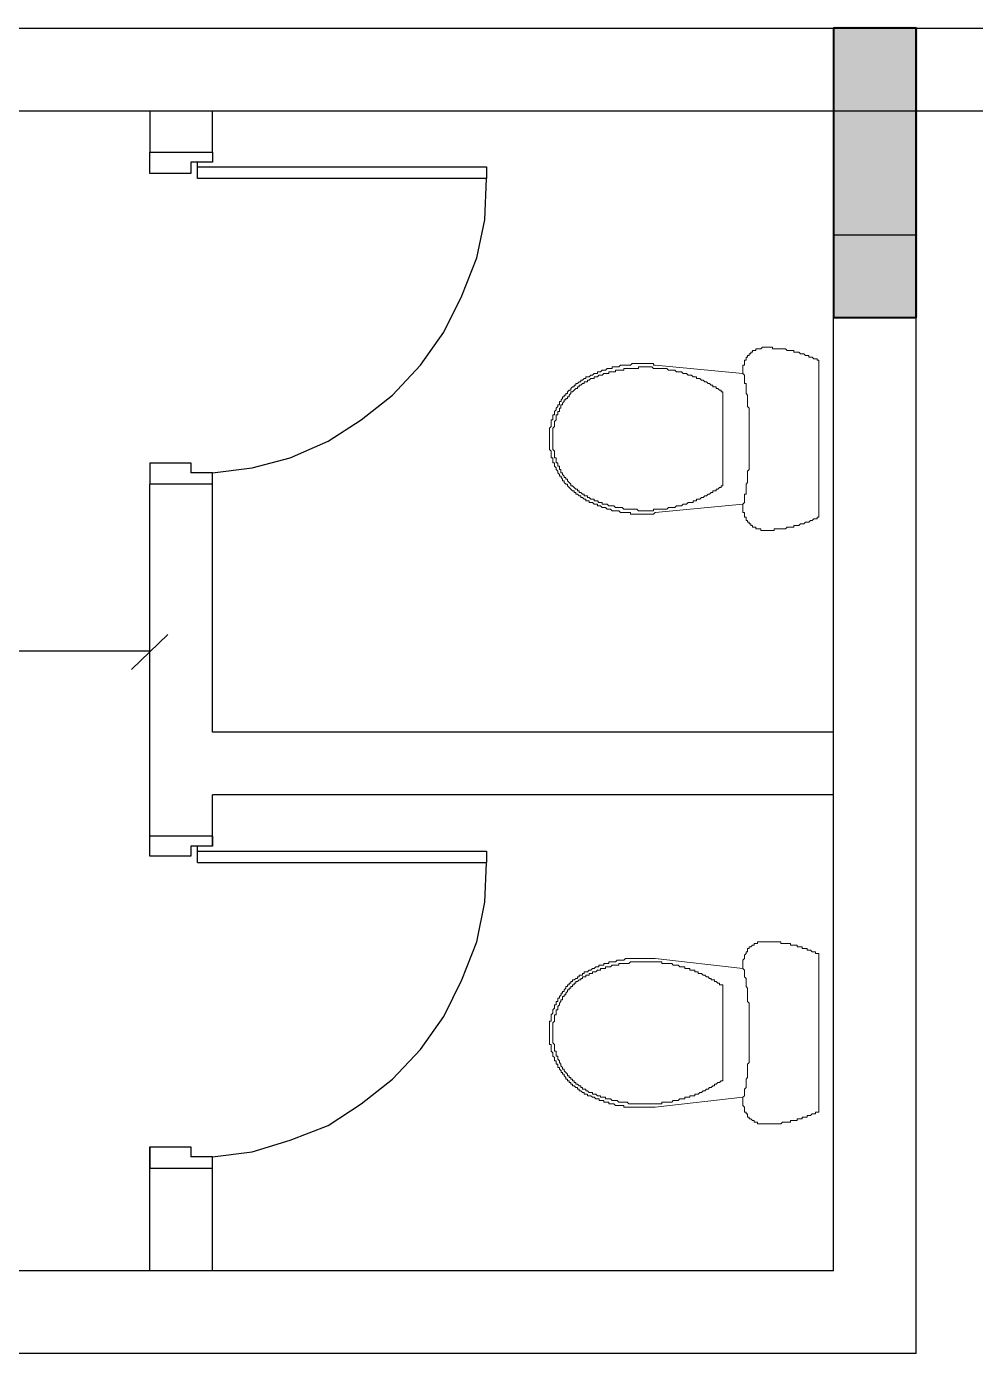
# Model space of a CAD drawing. Header units: metres. Extents: x -24.2 to 51.5, y -28.6 to 30.1.
# Drawn here: x 43.652 to 45.942, y 15.603 to 18.804 of the extents above; entities that cross this region are included whole.
import ezdxf

# ---------------------------------------------------------------- set-up
doc = ezdxf.new("R2010")
doc.units = ezdxf.units.M
for name, color, linetype in [('UF-BLACK', 250, 'Continuous'), ('UF-DIMS', 250, 'Continuous'), ('UF-GRAY', 8, 'Continuous'), ('UF-RED', 1, 'Continuous'), ('UF-SOLID-BLACK', 250, 'Continuous')]:
    doc.layers.add(name, color=color, linetype=linetype)

msp = doc.modelspace()

# ---------------------------------------------------------------- hatches: boundary and pattern name
at = {"layer": 'UF-SOLID-BLACK', "true_color": 0x000000}
h = msp.add_hatch(color=250, dxfattribs=at)
h.dxf.hatch_style = 1
h.paths.add_polyline_path([(45.5994, 18.1026), (45.5994, 18.8043), (45.8027, 18.8043), (45.8027, 18.1026)])

# ---------------------------------------------------------------- linework, layer by layer
at = {"layer": 'UF-BLACK', "lineweight": 25, "true_color": 0x000000}
for p, q in [((37.3464, 18.8003), (51.2171, 18.8003)), ((37.3463, 18.6009), (50.7984, 18.6009)), ((44.1003, 18.5013), (44.1003, 18.6009)), ((45.5994, 15.8021), (45.5994, 18.6009)), ((45.7987, 15.6027), (45.7987, 18.6009)), ((45.5994, 18.3019), (45.7987, 18.3019)), ((43.9488, 16.8028), (43.9488, 17.6999)), ((44.1003, 17.6999), (43.9488, 17.6999)), ((44.1003, 17.1018), (44.1003, 17.6999)), ((45.5994, 17.1018), (44.1003, 17.1018)), ((44.1003, 16.8267), (44.1003, 16.9503)), ((45.5994, 16.9503), (44.1003, 16.9503)), ((44.1003, 16.8506), (43.9488, 16.8506)), ((43.9488, 15.8021), (43.9488, 16.1011)), ((44.1003, 15.8021), (44.1003, 16.0772)), ((44.1003, 16.0493), (43.9488, 16.0493))]:
    msp.add_line(p, q, dxfattribs=at)
for points in [[(43.9488, 18.6009), (43.9488, 18.5013), (44.1003, 18.5013)], [(45.5994, 15.8021), (43.2431, 15.8021), (43.2431, 15.6027)]]:
    msp.add_lwpolyline(points, dxfattribs=at)
at = {"layer": 'UF-DIMS', "lineweight": 25, "true_color": 0x000000}
for p, q in [((43.9049, 17.2533), (43.9926, 17.3371)), ((43.9488, 17.2972), (42.5852, 17.2972)), ((45.7987, 15.6027), (43.2431, 15.6027))]:
    msp.add_line(p, q, dxfattribs=at)
at = {"layer": 'UF-GRAY', "lineweight": 18, "true_color": 0x808080}
for p, q in [((45.5635, 17.6201), (45.5635, 17.9989)), ((45.3801, 17.967), (45.1688, 17.9869)), ((45.3323, 17.6959), (45.3323, 17.9231)), ((45.3801, 17.652), (45.1688, 17.6321)), ((45.3801, 16.5317), (45.1688, 16.5556)), ((45.5635, 16.1888), (45.5635, 16.5636)), ((45.3323, 16.2646), (45.3323, 16.4878)), ((45.3801, 16.2207), (45.1688, 16.1968))]:
    msp.add_line(p, q, dxfattribs=at)
for points in [[(45.4319, 18.0308), (45.428, 18.0308), (45.424, 18.0268), (45.42, 18.0268), (45.416, 18.0268), (45.412, 18.0268), (45.412, 18.0228), (45.408, 18.0228), (45.404, 18.0228), (45.404, 18.0188), (45.4001, 18.0188), (45.4001, 18.0148), (45.3961, 18.0148), (45.3961, 18.0109), (45.3921, 18.0109), (45.3921, 18.0069), (45.3881, 18.0069), (45.3881, 18.0029), (45.3881, 17.9989), (45.3841, 17.9989), (45.3841, 17.9949), (45.3841, 17.9909), (45.3841, 17.9869), (45.3801, 17.9869), (45.3801, 17.9829), (45.3801, 17.979), (45.3801, 17.975), (45.3801, 17.971), (45.3801, 17.967)], [(45.5635, 17.9989), (45.5595, 17.9989), (45.5595, 18.0029), (45.5555, 18.0029), (45.5516, 18.0029), (45.5476, 18.0069), (45.5436, 18.0069), (45.5396, 18.0069), (45.5396, 18.0109), (45.5356, 18.0109), (45.5316, 18.0109), (45.5276, 18.0148), (45.5236, 18.0148), (45.5197, 18.0148), (45.5157, 18.0188), (45.5117, 18.0188), (45.5077, 18.0188), (45.5037, 18.0188), (45.5037, 18.0228), (45.4997, 18.0228), (45.4957, 18.0228), (45.4918, 18.0228), (45.4878, 18.0228), (45.4838, 18.0268), (45.4798, 18.0268), (45.4758, 18.0268), (45.4718, 18.0268), (45.4678, 18.0268), (45.4638, 18.0268), (45.4599, 18.0268), (45.4559, 18.0268), (45.4519, 18.0268), (45.4519, 18.0308), (45.4479, 18.0308), (45.4439, 18.0308), (45.4399, 18.0308), (45.4359, 18.0308), (45.4319, 18.0308)], [(45.3323, 17.9231), (45.3283, 17.9231), (45.3283, 17.9271), (45.3243, 17.9271), (45.3203, 17.9311), (45.3163, 17.9311), (45.3163, 17.9351), (45.3123, 17.9351), (45.3084, 17.9351), (45.3084, 17.9391), (45.3044, 17.9391), (45.3004, 17.9431), (45.2964, 17.9431), (45.2924, 17.9471), (45.2884, 17.9471), (45.2844, 17.951), (45.2804, 17.951), (45.2765, 17.955), (45.2725, 17.955), (45.2685, 17.955), (45.2685, 17.959), (45.2645, 17.959), (45.2605, 17.959), (45.2565, 17.963), (45.2525, 17.963), (45.2485, 17.963), (45.2446, 17.967), (45.2406, 17.967), (45.2366, 17.967), (45.2326, 17.971), (45.2286, 17.971), (45.2246, 17.971), (45.2206, 17.971), (45.2167, 17.975), (45.2127, 17.975), (45.2087, 17.975), (45.2047, 17.975), (45.2007, 17.975), (45.1967, 17.979), (45.1927, 17.979), (45.1887, 17.979), (45.1848, 17.979), (45.1808, 17.979), (45.1768, 17.979), (45.1728, 17.979), (45.1688, 17.979), (45.1648, 17.979), (45.1608, 17.9829), (45.1568, 17.9829), (45.1529, 17.9829), (45.1489, 17.9829), (45.1449, 17.9829), (45.1409, 17.9829), (45.1369, 17.9829), (45.1329, 17.9829), (45.1289, 17.9829), (45.1289, 17.979), (45.125, 17.979), (45.121, 17.979), (45.117, 17.979), (45.113, 17.979), (45.109, 17.979), (45.105, 17.979), (45.101, 17.979), (45.097, 17.979), (45.0931, 17.979), (45.0931, 17.975), (45.0891, 17.975), (45.0851, 17.975), (45.0811, 17.975), (45.0771, 17.975), (45.0731, 17.975), (45.0731, 17.971), (45.0691, 17.971), (45.0651, 17.971), (45.0612, 17.971), (45.0572, 17.971), (45.0572, 17.967), (45.0532, 17.967), (45.0492, 17.967), (45.0452, 17.967), (45.0412, 17.963), (45.0372, 17.963), (45.0332, 17.963), (45.0293, 17.959), (45.0253, 17.959), (45.0213, 17.959), (45.0213, 17.955), (45.0173, 17.955), (45.0133, 17.955), (45.0093, 17.951), (45.0053, 17.951), (45.0053, 17.9471), (45.0014, 17.9471), (44.9974, 17.9471), (44.9974, 17.9431), (44.9934, 17.9431), (44.9894, 17.9391), (44.9854, 17.9391), (44.9854, 17.9351), (44.9814, 17.9351), (44.9814, 17.9311), (44.9774, 17.9311), (44.9734, 17.9271), (44.9695, 17.9231), (44.9655, 17.9231), (44.9655, 17.9192), (44.9615, 17.9152), (44.9615, 17.9112), (44.9575, 17.9112), (44.9575, 17.9072), (44.9535, 17.9072), (44.9535, 17.9032), (44.9495, 17.9032), (44.9495, 17.8992), (44.9455, 17.8952), (44.9455, 17.8912), (44.9415, 17.8912), (44.9415, 17.8873), (44.9415, 17.8833), (44.9376, 17.8833), (44.9376, 17.8793), (44.9376, 17.8753), (44.9336, 17.8753), (44.9336, 17.8713), (44.9336, 17.8673), (44.9296, 17.8673), (44.9296, 17.8633), (44.9296, 17.8593), (44.9296, 17.8554), (44.9256, 17.8514), (44.9256, 17.8474), (44.9256, 17.8434), (44.9256, 17.8394), (44.9216, 17.8354), (44.9216, 17.8314), (44.9216, 17.8275), (44.9216, 17.8235), (44.9216, 17.8195)], [(45.1688, 17.9869), (45.1648, 17.9869), (45.1648, 17.9909), (45.1608, 17.9909), (45.1568, 17.9909), (45.1529, 17.9909), (45.1489, 17.9909), (45.1449, 17.9909), (45.1409, 17.9909), (45.1369, 17.9909), (45.1329, 17.9909), (45.1289, 17.9909), (45.1249, 17.9909), (45.121, 17.9909), (45.117, 17.9909), (45.113, 17.9909), (45.109, 17.9869), (45.105, 17.9869), (45.101, 17.9869), (45.097, 17.9869), (45.0931, 17.9869), (45.0891, 17.9869), (45.0851, 17.9869), (45.0811, 17.9829), (45.0771, 17.9829), (45.0731, 17.9829), (45.0691, 17.9829), (45.0651, 17.9829), (45.0651, 17.979), (45.0612, 17.979), (45.0572, 17.979), (45.0532, 17.979), (45.0492, 17.975), (45.0452, 17.975), (45.0412, 17.975), (45.0372, 17.971), (45.0332, 17.971), (45.0293, 17.971), (45.0293, 17.967), (45.0253, 17.967), (45.0213, 17.967), (45.0173, 17.963), (45.0133, 17.963), (45.0093, 17.959), (45.0053, 17.959)], [(45.3801, 17.652), (45.3841, 17.656), (45.3841, 17.66), (45.3841, 17.664), (45.3841, 17.668), (45.3841, 17.672), (45.3841, 17.6759), (45.3881, 17.6759), (45.3881, 17.6799), (45.3881, 17.6839), (45.3881, 17.6879), (45.3881, 17.6919), (45.3881, 17.6959), (45.3881, 17.6999), (45.3921, 17.7039), (45.3921, 17.7078), (45.3921, 17.7118), (45.3921, 17.7158), (45.3921, 17.7198), (45.3921, 17.7238), (45.3921, 17.7278), (45.3921, 17.7318), (45.3961, 17.7358), (45.3961, 17.7397), (45.3961, 17.7437), (45.3961, 17.7477), (45.3961, 17.7517), (45.3961, 17.7557), (45.3961, 17.7597), (45.3961, 17.7637), (45.3961, 17.7676), (45.3961, 17.7716), (45.3961, 17.7756), (45.3961, 17.7796), (45.3961, 17.7836), (45.3961, 17.7876), (45.3961, 17.7916), (45.3961, 17.7956), (45.3961, 17.7995), (45.3961, 17.8035), (45.3961, 17.8075), (45.3961, 17.8115), (45.3961, 17.8155), (45.3961, 17.8195), (45.3961, 17.8235), (45.3961, 17.8275), (45.3961, 17.8314), (45.3961, 17.8354), (45.3961, 17.8394), (45.3961, 17.8434), (45.3961, 17.8474), (45.3961, 17.8514), (45.3961, 17.8554), (45.3961, 17.8593), (45.3961, 17.8633), (45.3961, 17.8673), (45.3961, 17.8713), (45.3961, 17.8753), (45.3961, 17.8793), (45.3961, 17.8833), (45.3921, 17.8873), (45.3921, 17.8912), (45.3921, 17.8952), (45.3921, 17.8992), (45.3921, 17.9032), (45.3921, 17.9072), (45.3921, 17.9112), (45.3921, 17.9152), (45.3881, 17.9192), (45.3881, 17.9231), (45.3881, 17.9271), (45.3881, 17.9311), (45.3881, 17.9351), (45.3881, 17.9391), (45.3881, 17.9431), (45.3841, 17.9431), (45.3841, 17.9471), (45.3841, 17.951), (45.3841, 17.955), (45.3841, 17.959), (45.3841, 17.963), (45.3801, 17.967)], [(45.0053, 17.959), (45.0014, 17.959), (45.0014, 17.955), (44.9974, 17.955), (44.9934, 17.951), (44.9894, 17.951), (44.9894, 17.9471), (44.9854, 17.9471), (44.9814, 17.9431), (44.9774, 17.9431), (44.9774, 17.9391), (44.9734, 17.9391), (44.9734, 17.9351), (44.9695, 17.9351), (44.9655, 17.9311), (44.9655, 17.9271), (44.9615, 17.9271), (44.9575, 17.9231), (44.9575, 17.9192), (44.9535, 17.9192), (44.9535, 17.9152), (44.9495, 17.9152), (44.9495, 17.9112), (44.9455, 17.9112), (44.9455, 17.9072), (44.9416, 17.9032), (44.9416, 17.8992), (44.9376, 17.8992), (44.9376, 17.8952), (44.9376, 17.8912), (44.9336, 17.8912), (44.9336, 17.8873), (44.9296, 17.8833), (44.9296, 17.8793), (44.9256, 17.8753), (44.9256, 17.8713), (44.9256, 17.8673), (44.9216, 17.8673), (44.9216, 17.8633), (44.9216, 17.8593), (44.9216, 17.8554), (44.9176, 17.8554), (44.9176, 17.8514), (44.9176, 17.8474), (44.9176, 17.8434), (44.9176, 17.8394), (44.9136, 17.8354), (44.9136, 17.8314), (44.9136, 17.8275), (44.9136, 17.8235), (44.9136, 17.8195), (44.9136, 17.8155), (44.9136, 17.8115), (44.9136, 17.8075), (44.9136, 17.8035), (44.9136, 17.7995), (44.9136, 17.7956), (44.9136, 17.7916), (44.9136, 17.7876), (44.9136, 17.7836), (44.9176, 17.7796), (44.9176, 17.7756), (44.9176, 17.7716), (44.9176, 17.7676), (44.9176, 17.7637), (44.9216, 17.7637), (44.9216, 17.7597), (44.9216, 17.7557), (44.9216, 17.7517), (44.9256, 17.7517), (44.9256, 17.7477), (44.9256, 17.7437), (44.9296, 17.7397), (44.9296, 17.7358), (44.9336, 17.7318), (44.9336, 17.7278), (44.9376, 17.7238), (44.9376, 17.7198), (44.9416, 17.7198), (44.9416, 17.7158), (44.9455, 17.7118), (44.9455, 17.7078), (44.9495, 17.7078), (44.9495, 17.7039), (44.9535, 17.6999), (44.9575, 17.6999), (44.9575, 17.6959), (44.9615, 17.6919), (44.9655, 17.6879), (44.9695, 17.6839), (44.9734, 17.6839), (44.9734, 17.6799), (44.9774, 17.6799), (44.9774, 17.6759), (44.9814, 17.6759), (44.9854, 17.672), (44.9894, 17.672), (44.9894, 17.668), (44.9934, 17.668), (44.9974, 17.664), (45.0014, 17.664), (45.0014, 17.66), (45.0053, 17.66)], [(44.9216, 17.8195), (44.9216, 17.8155), (44.9216, 17.8115), (44.9216, 17.8075), (44.9216, 17.8035), (44.9216, 17.7995), (44.9216, 17.7956), (44.9216, 17.7916), (44.9216, 17.7876), (44.9216, 17.7836), (44.9256, 17.7796), (44.9256, 17.7756), (44.9256, 17.7716), (44.9256, 17.7676), (44.9256, 17.7637), (44.9296, 17.7637), (44.9296, 17.7597), (44.9296, 17.7557), (44.9296, 17.7517), (44.9336, 17.7517), (44.9336, 17.7477), (44.9336, 17.7437), (44.9376, 17.7437), (44.9376, 17.7397), (44.9376, 17.7358), (44.9415, 17.7358), (44.9415, 17.7318), (44.9415, 17.7278), (44.9455, 17.7278), (44.9455, 17.7238), (44.9495, 17.7198), (44.9495, 17.7158), (44.9535, 17.7158), (44.9535, 17.7118), (44.9575, 17.7118), (44.9575, 17.7078), (44.9615, 17.7039), (44.9655, 17.6999), (44.9655, 17.6959), (44.9695, 17.6959), (44.9734, 17.6919), (44.9774, 17.6879), (44.9814, 17.6879), (44.9814, 17.6839), (44.9854, 17.6839), (44.9854, 17.6799), (44.9894, 17.6799), (44.9934, 17.6759), (44.9974, 17.6759), (44.9974, 17.672), (45.0014, 17.672), (45.0053, 17.672), (45.0053, 17.668), (45.0093, 17.668), (45.0133, 17.664), (45.0173, 17.664), (45.0213, 17.664), (45.0213, 17.66), (45.0253, 17.66), (45.0293, 17.66), (45.0332, 17.656), (45.0372, 17.656), (45.0412, 17.656), (45.0412, 17.652), (45.0452, 17.652), (45.0492, 17.652), (45.0532, 17.652), (45.0572, 17.648), (45.0612, 17.648), (45.0651, 17.648), (45.0691, 17.648), (45.0731, 17.644), (45.0771, 17.644), (45.0811, 17.644), (45.0851, 17.644), (45.0891, 17.644), (45.0931, 17.6401), (45.097, 17.6401), (45.101, 17.6401), (45.105, 17.6401), (45.109, 17.6401), (45.113, 17.6401), (45.117, 17.6401), (45.121, 17.6401), (45.1249, 17.6401), (45.1289, 17.6361), (45.1329, 17.6361), (45.1369, 17.6361), (45.1409, 17.6361), (45.1449, 17.6361), (45.1489, 17.6361), (45.1529, 17.6361), (45.1568, 17.6361), (45.1608, 17.6361), (45.1648, 17.6361), (45.1648, 17.6401), (45.1688, 17.6401), (45.1728, 17.6401), (45.1768, 17.6401), (45.1808, 17.6401), (45.1848, 17.6401), (45.1887, 17.6401), (45.1927, 17.6401), (45.1967, 17.6401), (45.2007, 17.644), (45.2047, 17.644), (45.2087, 17.644), (45.2127, 17.644), (45.2166, 17.644), (45.2206, 17.648), (45.2246, 17.648), (45.2286, 17.648), (45.2326, 17.648), (45.2366, 17.652), (45.2406, 17.652), (45.2446, 17.652), (45.2485, 17.656), (45.2525, 17.656), (45.2565, 17.656), (45.2605, 17.656), (45.2605, 17.66), (45.2645, 17.66), (45.2685, 17.66), (45.2685, 17.664), (45.2725, 17.664), (45.2765, 17.664), (45.2804, 17.668), (45.2844, 17.668), (45.2884, 17.672), (45.2924, 17.672), (45.2964, 17.6759), (45.3004, 17.6759), (45.3044, 17.6799), (45.3083, 17.6799), (45.3083, 17.6839)], [(45.3083, 17.6839), (45.3123, 17.6839), (45.3163, 17.6839), (45.3163, 17.6879), (45.3203, 17.6879), (45.3243, 17.6919), (45.3283, 17.6919), (45.3283, 17.6959), (45.3323, 17.6959)], [(45.0053, 17.66), (45.0093, 17.66), (45.0093, 17.656), (45.0133, 17.656), (45.0173, 17.656), (45.0213, 17.652), (45.0253, 17.652), (45.0293, 17.652), (45.0293, 17.648), (45.0333, 17.648), (45.0372, 17.648), (45.0412, 17.6441), (45.0452, 17.6441), (45.0492, 17.6441), (45.0532, 17.6401), (45.0572, 17.6401), (45.0612, 17.6401), (45.0651, 17.6361), (45.0691, 17.6361), (45.0731, 17.6361), (45.0771, 17.6361), (45.0811, 17.6361), (45.0851, 17.6321), (45.0891, 17.6321), (45.0931, 17.6321), (45.097, 17.6321), (45.101, 17.6321), (45.105, 17.6321), (45.109, 17.6321), (45.109, 17.6281), (45.113, 17.6281), (45.117, 17.6281), (45.121, 17.6281), (45.125, 17.6281), (45.1289, 17.6281), (45.1329, 17.6281), (45.1369, 17.6281), (45.1409, 17.6281), (45.1449, 17.6281), (45.1489, 17.6281), (45.1529, 17.6281), (45.1568, 17.6281), (45.1608, 17.6281), (45.1648, 17.6281), (45.1688, 17.6321)], [(45.3801, 17.652), (45.3801, 17.648), (45.3801, 17.6441), (45.3801, 17.6401), (45.3801, 17.6361), (45.3801, 17.6321), (45.3841, 17.6321), (45.3841, 17.6281), (45.3841, 17.6241), (45.3841, 17.6201), (45.3881, 17.6201), (45.3881, 17.6161), (45.3881, 17.6122), (45.3921, 17.6122), (45.3921, 17.6082), (45.3961, 17.6082), (45.3961, 17.6042), (45.4, 17.6042), (45.4, 17.6002), (45.404, 17.6002), (45.404, 17.5962), (45.408, 17.5962), (45.412, 17.5962), (45.412, 17.5922), (45.416, 17.5922), (45.42, 17.5922), (45.424, 17.5922), (45.424, 17.5882), (45.428, 17.5882), (45.4319, 17.5882), (45.4359, 17.5882), (45.4399, 17.5882), (45.4439, 17.5882), (45.4479, 17.5882), (45.4519, 17.5882), (45.4559, 17.5882), (45.4559, 17.5922), (45.4599, 17.5922), (45.4638, 17.5922), (45.4678, 17.5922), (45.4718, 17.5922), (45.4758, 17.5922), (45.4798, 17.5922), (45.4838, 17.5922), (45.4878, 17.5962), (45.4917, 17.5962), (45.4957, 17.5962), (45.4997, 17.5962), (45.5037, 17.5962), (45.5037, 17.6002), (45.5077, 17.6002), (45.5117, 17.6002), (45.5157, 17.6002), (45.5197, 17.6042), (45.5236, 17.6042), (45.5276, 17.6042), (45.5316, 17.6082), (45.5356, 17.6082), (45.5396, 17.6082), (45.5436, 17.6122), (45.5476, 17.6122), (45.5516, 17.6161), (45.5555, 17.6161), (45.5595, 17.6161), (45.5595, 17.6201), (45.5635, 17.6201)], [(45.4319, 16.5955), (45.428, 16.5955), (45.424, 16.5955), (45.42, 16.5955), (45.416, 16.5955), (45.416, 16.5915), (45.412, 16.5915), (45.408, 16.5915), (45.408, 16.5875), (45.404, 16.5875), (45.4001, 16.5835), (45.3961, 16.5835), (45.3961, 16.5795), (45.3921, 16.5795), (45.3921, 16.5755), (45.3921, 16.5716), (45.3881, 16.5716), (45.3881, 16.5676), (45.3841, 16.5636), (45.3841, 16.5596), (45.3841, 16.5556), (45.3801, 16.5516), (45.3801, 16.5476), (45.3801, 16.5436), (45.3801, 16.5397), (45.3801, 16.5357), (45.3801, 16.5317)], [(45.5635, 16.5636), (45.5635, 16.5676), (45.5595, 16.5676), (45.5555, 16.5676), (45.5555, 16.5716), (45.5516, 16.5716), (45.5476, 16.5716), (45.5436, 16.5755), (45.5396, 16.5755), (45.5356, 16.5755), (45.5356, 16.5795), (45.5316, 16.5795), (45.5276, 16.5795), (45.5236, 16.5795), (45.5236, 16.5835), (45.5197, 16.5835), (45.5157, 16.5835), (45.5117, 16.5835), (45.5117, 16.5875), (45.5077, 16.5875), (45.5037, 16.5875), (45.4997, 16.5875), (45.4957, 16.5875), (45.4957, 16.5915), (45.4918, 16.5915), (45.4878, 16.5915), (45.4838, 16.5915), (45.4798, 16.5915), (45.4758, 16.5915), (45.4718, 16.5915), (45.4718, 16.5955), (45.4678, 16.5955), (45.4638, 16.5955), (45.4599, 16.5955), (45.4559, 16.5955), (45.4519, 16.5955), (45.4479, 16.5955), (45.4439, 16.5955), (45.4399, 16.5955), (45.4359, 16.5955), (45.4319, 16.5955)], [(45.1688, 16.5556), (45.1648, 16.5556), (45.1608, 16.5556), (45.1568, 16.5556), (45.1529, 16.5556), (45.1489, 16.5556), (45.1449, 16.5556), (45.1409, 16.5556), (45.1369, 16.5556), (45.1329, 16.5556), (45.1289, 16.5556), (45.1249, 16.5556), (45.121, 16.5556), (45.117, 16.5556), (45.113, 16.5556), (45.109, 16.5556), (45.105, 16.5556), (45.101, 16.5556), (45.097, 16.5556), (45.0931, 16.5516), (45.0891, 16.5516), (45.0851, 16.5516), (45.0811, 16.5516), (45.0771, 16.5516), (45.0731, 16.5476), (45.0691, 16.5476), (45.0651, 16.5476), (45.0612, 16.5476), (45.0572, 16.5476), (45.0572, 16.5436), (45.0532, 16.5436), (45.0492, 16.5436), (45.0452, 16.5436), (45.0452, 16.5397), (45.0412, 16.5397), (45.0372, 16.5397), (45.0332, 16.5397), (45.0332, 16.5357), (45.0293, 16.5357), (45.0253, 16.5357), (45.0213, 16.5317), (45.0173, 16.5317), (45.0133, 16.5277), (45.0093, 16.5277), (45.0053, 16.5237)], [(45.0053, 16.5237), (45.0014, 16.5237), (44.9974, 16.5237), (44.9974, 16.5197), (44.9934, 16.5197), (44.9934, 16.5157), (44.9894, 16.5157), (44.9854, 16.5157), (44.9854, 16.5117), (44.9814, 16.5117), (44.9814, 16.5078), (44.9774, 16.5078), (44.9734, 16.5038), (44.9695, 16.5038), (44.9695, 16.4998), (44.9655, 16.4998), (44.9655, 16.4958), (44.9615, 16.4958), (44.9615, 16.4918), (44.9575, 16.4918), (44.9575, 16.4878), (44.9535, 16.4878), (44.9535, 16.4838), (44.9495, 16.4799), (44.9495, 16.4759), (44.9455, 16.4759), (44.9455, 16.4719), (44.9416, 16.4719), (44.9416, 16.4679), (44.9376, 16.4639), (44.9376, 16.4599), (44.9336, 16.4599), (44.9336, 16.4559), (44.9336, 16.4519), (44.9296, 16.4519), (44.9296, 16.448), (44.9296, 16.444), (44.9256, 16.444), (44.9256, 16.44), (44.9256, 16.436), (44.9216, 16.432), (44.9216, 16.428), (44.9216, 16.424), (44.9176, 16.42), (44.9176, 16.4161), (44.9176, 16.4121), (44.9176, 16.4081), (44.9176, 16.4041), (44.9136, 16.4041), (44.9136, 16.4001), (44.9136, 16.3961), (44.9136, 16.3921), (44.9136, 16.3882), (44.9136, 16.3842), (44.9136, 16.3802), (44.9136, 16.3762), (44.9136, 16.3722), (44.9136, 16.3682), (44.9136, 16.3642), (44.9136, 16.3602), (44.9136, 16.3563), (44.9136, 16.3523), (44.9136, 16.3483), (44.9176, 16.3483), (44.9176, 16.3443), (44.9176, 16.3403), (44.9176, 16.3363), (44.9176, 16.3323), (44.9216, 16.3283), (44.9216, 16.3244), (44.9216, 16.3204), (44.9256, 16.3164), (44.9256, 16.3124), (44.9256, 16.3084), (44.9296, 16.3084), (44.9296, 16.3044), (44.9296, 16.3004), (44.9336, 16.3004), (44.9336, 16.2964), (44.9336, 16.2925), (44.9376, 16.2925), (44.9376, 16.2885), (44.9416, 16.2845), (44.9416, 16.2805), (44.9455, 16.2805), (44.9455, 16.2765), (44.9495, 16.2765), (44.9495, 16.2725), (44.9535, 16.2685), (44.9535, 16.2646), (44.9575, 16.2646), (44.9575, 16.2606), (44.9615, 16.2606), (44.9615, 16.2566), (44.9655, 16.2566), (44.9655, 16.2526), (44.9695, 16.2526), (44.9695, 16.2486), (44.9734, 16.2486), (44.9774, 16.2446), (44.9814, 16.2446), (44.9814, 16.2406), (44.9854, 16.2406), (44.9854, 16.2366), (44.9894, 16.2366), (44.9934, 16.2327), (44.9974, 16.2327), (44.9974, 16.2287), (45.0014, 16.2287), (45.0053, 16.2287), (45.0053, 16.2247)], [(45.3323, 16.4878), (45.3323, 16.4918), (45.3283, 16.4918), (45.3243, 16.4918), (45.3243, 16.4958), (45.3203, 16.4958), (45.3163, 16.4998), (45.3123, 16.4998), (45.3123, 16.5038), (45.3084, 16.5038), (45.3044, 16.5038), (45.3044, 16.5078), (45.3004, 16.5078), (45.2964, 16.5117), (45.2924, 16.5117), (45.2884, 16.5157), (45.2844, 16.5157), (45.2804, 16.5197), (45.2765, 16.5197), (45.2725, 16.5197), (45.2725, 16.5237), (45.2685, 16.5237), (45.2645, 16.5237), (45.2645, 16.5277), (45.2605, 16.5277), (45.2565, 16.5277), (45.2525, 16.5277), (45.2525, 16.5317), (45.2485, 16.5317), (45.2446, 16.5317), (45.2406, 16.5317), (45.2406, 16.5357), (45.2366, 16.5357), (45.2326, 16.5357), (45.2286, 16.5357), (45.2246, 16.5397), (45.2206, 16.5397), (45.2167, 16.5397), (45.2127, 16.5397), (45.2087, 16.5436), (45.2047, 16.5436), (45.2007, 16.5436), (45.1967, 16.5436), (45.1927, 16.5436), (45.1887, 16.5436), (45.1848, 16.5436), (45.1848, 16.5476), (45.1808, 16.5476), (45.1768, 16.5476), (45.1728, 16.5476), (45.1688, 16.5476), (45.1648, 16.5476), (45.1608, 16.5476), (45.1568, 16.5476), (45.1529, 16.5476), (45.1489, 16.5476), (45.1449, 16.5476), (45.1409, 16.5476), (45.1369, 16.5476), (45.1329, 16.5476), (45.1289, 16.5476), (45.125, 16.5476), (45.121, 16.5476), (45.117, 16.5476), (45.113, 16.5476), (45.109, 16.5476), (45.105, 16.5436), (45.101, 16.5436), (45.097, 16.5436), (45.0931, 16.5436), (45.0891, 16.5436), (45.0851, 16.5436), (45.0811, 16.5436), (45.0811, 16.5397), (45.0771, 16.5397), (45.0731, 16.5397), (45.0691, 16.5397), (45.0651, 16.5397), (45.0612, 16.5357), (45.0572, 16.5357), (45.0532, 16.5357), (45.0492, 16.5357), (45.0492, 16.5317), (45.0452, 16.5317), (45.0412, 16.5317), (45.0372, 16.5317), (45.0372, 16.5277), (45.0332, 16.5277), (45.0293, 16.5277), (45.0253, 16.5237), (45.0213, 16.5237), (45.0173, 16.5237), (45.0173, 16.5197), (45.0133, 16.5197), (45.0093, 16.5197), (45.0093, 16.5157), (45.0053, 16.5157), (45.0014, 16.5157), (45.0014, 16.5117), (44.9974, 16.5117), (44.9934, 16.5117), (44.9934, 16.5078), (44.9894, 16.5078), (44.9894, 16.5038), (44.9854, 16.5038), (44.9814, 16.4998), (44.9774, 16.4998), (44.9774, 16.4958), (44.9734, 16.4958), (44.9734, 16.4918), (44.9695, 16.4918), (44.9695, 16.4878), (44.9655, 16.4878), (44.9655, 16.4838), (44.9615, 16.4838), (44.9615, 16.4799), (44.9575, 16.4799), (44.9575, 16.4759), (44.9535, 16.4719), (44.9535, 16.4679), (44.9495, 16.4679), (44.9495, 16.4639), (44.9455, 16.4639), (44.9455, 16.4599), (44.9455, 16.4559), (44.9415, 16.4559), (44.9415, 16.4519), (44.9376, 16.448), (44.9376, 16.444), (44.9336, 16.44), (44.9336, 16.436), (44.9336, 16.432), (44.9296, 16.432), (44.9296, 16.428), (44.9296, 16.424), (44.9296, 16.42), (44.9256, 16.42), (44.9256, 16.4161), (44.9256, 16.4121), (44.9256, 16.4081), (44.9256, 16.4041), (44.9216, 16.4001), (44.9216, 16.3961), (44.9216, 16.3921), (44.9216, 16.3882), (44.9216, 16.3842)], [(45.3801, 16.2207), (45.3841, 16.2247), (45.3841, 16.2287), (45.3841, 16.2327), (45.3841, 16.2366), (45.3841, 16.2406), (45.3881, 16.2446), (45.3881, 16.2486), (45.3881, 16.2526), (45.3881, 16.2566), (45.3881, 16.2606), (45.3881, 16.2646), (45.3921, 16.2685), (45.3921, 16.2725), (45.3921, 16.2765), (45.3921, 16.2805), (45.3921, 16.2845), (45.3921, 16.2885), (45.3921, 16.2925), (45.3921, 16.2965), (45.3921, 16.3004), (45.3961, 16.3044), (45.3961, 16.3084), (45.3961, 16.3124), (45.3961, 16.3164), (45.3961, 16.3204), (45.3961, 16.3244), (45.3961, 16.3283), (45.3961, 16.3323), (45.3961, 16.3363), (45.3961, 16.3403), (45.3961, 16.3443), (45.3961, 16.3483), (45.3961, 16.3523), (45.3961, 16.3563), (45.3961, 16.3602), (45.3961, 16.3642), (45.3961, 16.3682), (45.3961, 16.3722), (45.3961, 16.3762), (45.3961, 16.3802), (45.3961, 16.3842), (45.3961, 16.3882), (45.3961, 16.3921), (45.3961, 16.3961), (45.3961, 16.4001), (45.3961, 16.4041), (45.3961, 16.4081), (45.3961, 16.4121), (45.3961, 16.4161), (45.3961, 16.42), (45.3961, 16.424), (45.3961, 16.428), (45.3961, 16.432), (45.3961, 16.436), (45.3961, 16.44), (45.3961, 16.444), (45.3961, 16.448), (45.3921, 16.4519), (45.3921, 16.4559), (45.3921, 16.4599), (45.3921, 16.4639), (45.3921, 16.4679), (45.3921, 16.4719), (45.3921, 16.4759), (45.3921, 16.4799), (45.3921, 16.4838), (45.3881, 16.4878), (45.3881, 16.4918), (45.3881, 16.4958), (45.3881, 16.4998), (45.3881, 16.5038), (45.3881, 16.5078), (45.3841, 16.5117), (45.3841, 16.5157), (45.3841, 16.5197), (45.3841, 16.5237), (45.3841, 16.5277), (45.3801, 16.5317)], [(44.9216, 16.3842), (44.9216, 16.3802), (44.9216, 16.3762), (44.9216, 16.3722), (44.9216, 16.3682), (44.9216, 16.3642), (44.9216, 16.3602), (44.9216, 16.3563), (44.9216, 16.3523), (44.9256, 16.3483), (44.9256, 16.3443), (44.9256, 16.3403), (44.9256, 16.3363), (44.9256, 16.3323), (44.9296, 16.3323), (44.9296, 16.3283), (44.9296, 16.3244), (44.9296, 16.3204), (44.9336, 16.3204), (44.9336, 16.3164), (44.9336, 16.3124), (44.9376, 16.3084), (44.9376, 16.3044), (44.9415, 16.3004), (44.9415, 16.2964), (44.9455, 16.2925), (44.9455, 16.2885), (44.9495, 16.2885), (44.9495, 16.2845), (44.9535, 16.2805), (44.9575, 16.2765), (44.9575, 16.2725), (44.9615, 16.2725), (44.9615, 16.2685), (44.9655, 16.2685), (44.9655, 16.2646), (44.9695, 16.2646), (44.9695, 16.2606), (44.9734, 16.2606), (44.9734, 16.2566), (44.9774, 16.2566), (44.9774, 16.2526), (44.9814, 16.2526), (44.9854, 16.2486), (44.9894, 16.2486), (44.9894, 16.2446), (44.9934, 16.2446), (44.9934, 16.2406), (44.9974, 16.2406), (45.0014, 16.2406), (45.0014, 16.2366), (45.0053, 16.2366), (45.0093, 16.2327), (45.0133, 16.2327), (45.0173, 16.2327), (45.0173, 16.2287), (45.0213, 16.2287), (45.0253, 16.2287), (45.0293, 16.2247), (45.0332, 16.2247), (45.0372, 16.2247), (45.0372, 16.2207), (45.0412, 16.2207), (45.0452, 16.2207), (45.0492, 16.2207), (45.0492, 16.2167), (45.0532, 16.2167), (45.0572, 16.2167), (45.0612, 16.2167), (45.0651, 16.2127), (45.0691, 16.2127), (45.0731, 16.2127), (45.0771, 16.2127), (45.0811, 16.2087), (45.0851, 16.2087), (45.0891, 16.2087), (45.0931, 16.2087), (45.097, 16.2087), (45.101, 16.2087), (45.105, 16.2047), (45.109, 16.2047), (45.113, 16.2047), (45.117, 16.2047), (45.121, 16.2047), (45.1249, 16.2047), (45.1289, 16.2047), (45.1329, 16.2047), (45.1369, 16.2047), (45.1409, 16.2047), (45.1449, 16.2047), (45.1489, 16.2047), (45.1529, 16.2047), (45.1568, 16.2047), (45.1608, 16.2047), (45.1648, 16.2047), (45.1688, 16.2047), (45.1728, 16.2047), (45.1768, 16.2047), (45.1808, 16.2047), (45.1848, 16.2047), (45.1848, 16.2087), (45.1887, 16.2087), (45.1927, 16.2087), (45.1967, 16.2087), (45.2007, 16.2087), (45.2047, 16.2087), (45.2087, 16.2087), (45.2127, 16.2127), (45.2166, 16.2127), (45.2206, 16.2127), (45.2246, 16.2127), (45.2286, 16.2167), (45.2326, 16.2167), (45.2366, 16.2167), (45.2406, 16.2167), (45.2406, 16.2207), (45.2446, 16.2207), (45.2485, 16.2207), (45.2525, 16.2207), (45.2525, 16.2247), (45.2565, 16.2247), (45.2605, 16.2247), (45.2645, 16.2247), (45.2645, 16.2287), (45.2685, 16.2287), (45.2725, 16.2287), (45.2765, 16.2327), (45.2804, 16.2327), (45.2844, 16.2366), (45.2884, 16.2366), (45.2924, 16.2406), (45.2964, 16.2406), (45.3004, 16.2446), (45.3044, 16.2446), (45.3083, 16.2486)], [(45.3083, 16.2486), (45.3123, 16.2486), (45.3123, 16.2526), (45.3163, 16.2526), (45.3203, 16.2566), (45.3243, 16.2566), (45.3283, 16.2606), (45.3323, 16.2606), (45.3323, 16.2646)], [(45.0053, 16.2247), (45.0093, 16.2247), (45.0133, 16.2247), (45.0173, 16.2207), (45.0213, 16.2207), (45.0253, 16.2167), (45.0293, 16.2167), (45.0333, 16.2167), (45.0333, 16.2127), (45.0372, 16.2127), (45.0412, 16.2127), (45.0452, 16.2127), (45.0452, 16.2087), (45.0492, 16.2087), (45.0532, 16.2087), (45.0572, 16.2087), (45.0572, 16.2048), (45.0612, 16.2048), (45.0651, 16.2048), (45.0691, 16.2048), (45.0731, 16.2008), (45.0771, 16.2008), (45.0811, 16.2008), (45.0851, 16.2008), (45.0891, 16.2008), (45.0931, 16.2008), (45.0931, 16.1968), (45.097, 16.1968), (45.101, 16.1968), (45.105, 16.1968), (45.109, 16.1968), (45.113, 16.1968), (45.117, 16.1968), (45.121, 16.1968), (45.125, 16.1968), (45.1289, 16.1968), (45.1329, 16.1968), (45.1369, 16.1968), (45.1409, 16.1968), (45.1449, 16.1968), (45.1489, 16.1968), (45.1529, 16.1968), (45.1568, 16.1968), (45.1608, 16.1968), (45.1648, 16.1968), (45.1688, 16.1968)], [(45.3801, 16.2207), (45.3801, 16.2167), (45.3801, 16.2127), (45.3801, 16.2087), (45.3801, 16.2048), (45.3801, 16.2008), (45.3841, 16.1968), (45.3841, 16.1928), (45.3841, 16.1888), (45.3841, 16.1848), (45.3881, 16.1848), (45.3881, 16.1808), (45.3921, 16.1808), (45.3921, 16.1768), (45.3921, 16.1729), (45.3961, 16.1729), (45.3961, 16.1689), (45.4, 16.1689), (45.404, 16.1649), (45.408, 16.1649), (45.408, 16.1609), (45.412, 16.1609), (45.416, 16.1609), (45.416, 16.1569), (45.42, 16.1569), (45.424, 16.1569), (45.428, 16.1569), (45.4319, 16.1569), (45.4359, 16.1569), (45.4399, 16.1569), (45.4439, 16.1569), (45.4479, 16.1569), (45.4519, 16.1569), (45.4559, 16.1569), (45.4599, 16.1569), (45.4638, 16.1569), (45.4678, 16.1569), (45.4718, 16.1569), (45.4758, 16.1609), (45.4798, 16.1609), (45.4838, 16.1609), (45.4878, 16.1609), (45.4917, 16.1609), (45.4957, 16.1609), (45.4957, 16.1649), (45.4997, 16.1649), (45.5037, 16.1649), (45.5077, 16.1649), (45.5117, 16.1649), (45.5117, 16.1689), (45.5157, 16.1689), (45.5197, 16.1689), (45.5236, 16.1689), (45.5236, 16.1729), (45.5276, 16.1729), (45.5316, 16.1729), (45.5356, 16.1729), (45.5356, 16.1768), (45.5396, 16.1768), (45.5436, 16.1768), (45.5476, 16.1808), (45.5516, 16.1808), (45.5555, 16.1808), (45.5555, 16.1848), (45.5595, 16.1848), (45.5635, 16.1848), (45.5635, 16.1888)]]:
    msp.add_lwpolyline(points, dxfattribs=at)
at = {"layer": 'UF-RED', "lineweight": 25, "true_color": 0xff0000}
for p, q in [((43.9488, 18.4494), (43.9488, 18.5013)), ((44.0644, 18.4375), (44.0644, 18.4773)), ((44.0485, 18.4494), (43.9488, 18.4494)), ((43.9488, 17.7517), (43.9488, 17.6999)), ((43.9488, 16.8028), (43.9488, 16.8506)), ((44.0644, 16.7869), (44.0644, 16.8267)), ((44.0485, 16.8028), (43.9488, 16.8028)), ((43.9488, 16.1011), (43.9488, 16.0493))]:
    msp.add_line(p, q, dxfattribs=at)
at = {"layer": 'UF-RED', "lineweight": 40, "true_color": 0xff0000}
msp.add_lwpolyline([(45.7988, 18.8003), (45.5994, 18.8003), (45.5994, 18.1026), (45.7988, 18.1026)], close=True, dxfattribs=at)
at = {"layer": 'UF-RED', "lineweight": 25, "true_color": 0xff0000}
for points in [[(44.1003, 18.5013), (44.1003, 18.4773), (44.0485, 18.4773), (44.0485, 18.4494)], [(44.0644, 18.4654), (44.7621, 18.4654), (44.7621, 18.4375)], [(44.1003, 17.7278), (44.196, 17.7397), (44.2877, 17.7637), (44.3794, 17.8035), (44.4591, 17.8554), (44.5349, 17.9152), (44.6027, 17.9869), (44.6585, 18.0667), (44.7023, 18.1544), (44.7382, 18.2461), (44.7581, 18.3378), (44.7621, 18.4375), (44.0644, 18.4375)], [(43.9488, 17.7517), (44.0485, 17.7517), (44.0485, 17.7278)], [(44.1003, 17.6999), (44.1003, 17.7278), (44.0485, 17.7278)], [(44.1003, 16.8506), (44.1003, 16.8267), (44.0485, 16.8267), (44.0485, 16.8028)], [(44.0644, 16.8148), (44.7621, 16.8148), (44.7621, 16.7869)], [(44.1003, 16.0772), (44.196, 16.0891), (44.2877, 16.117), (44.3794, 16.1529), (44.4591, 16.2048), (44.5349, 16.2646), (44.6027, 16.3363), (44.6585, 16.4161), (44.7023, 16.5038), (44.7382, 16.5955), (44.7581, 16.6912), (44.7621, 16.7868), (44.0644, 16.7868)], [(43.9488, 16.1011), (44.0485, 16.1011), (44.0485, 16.0772)], [(44.1003, 16.0493), (44.1003, 16.0772), (44.0485, 16.0772)]]:
    msp.add_lwpolyline(points, dxfattribs=at)

doc.saveas('drawing.dxf')
